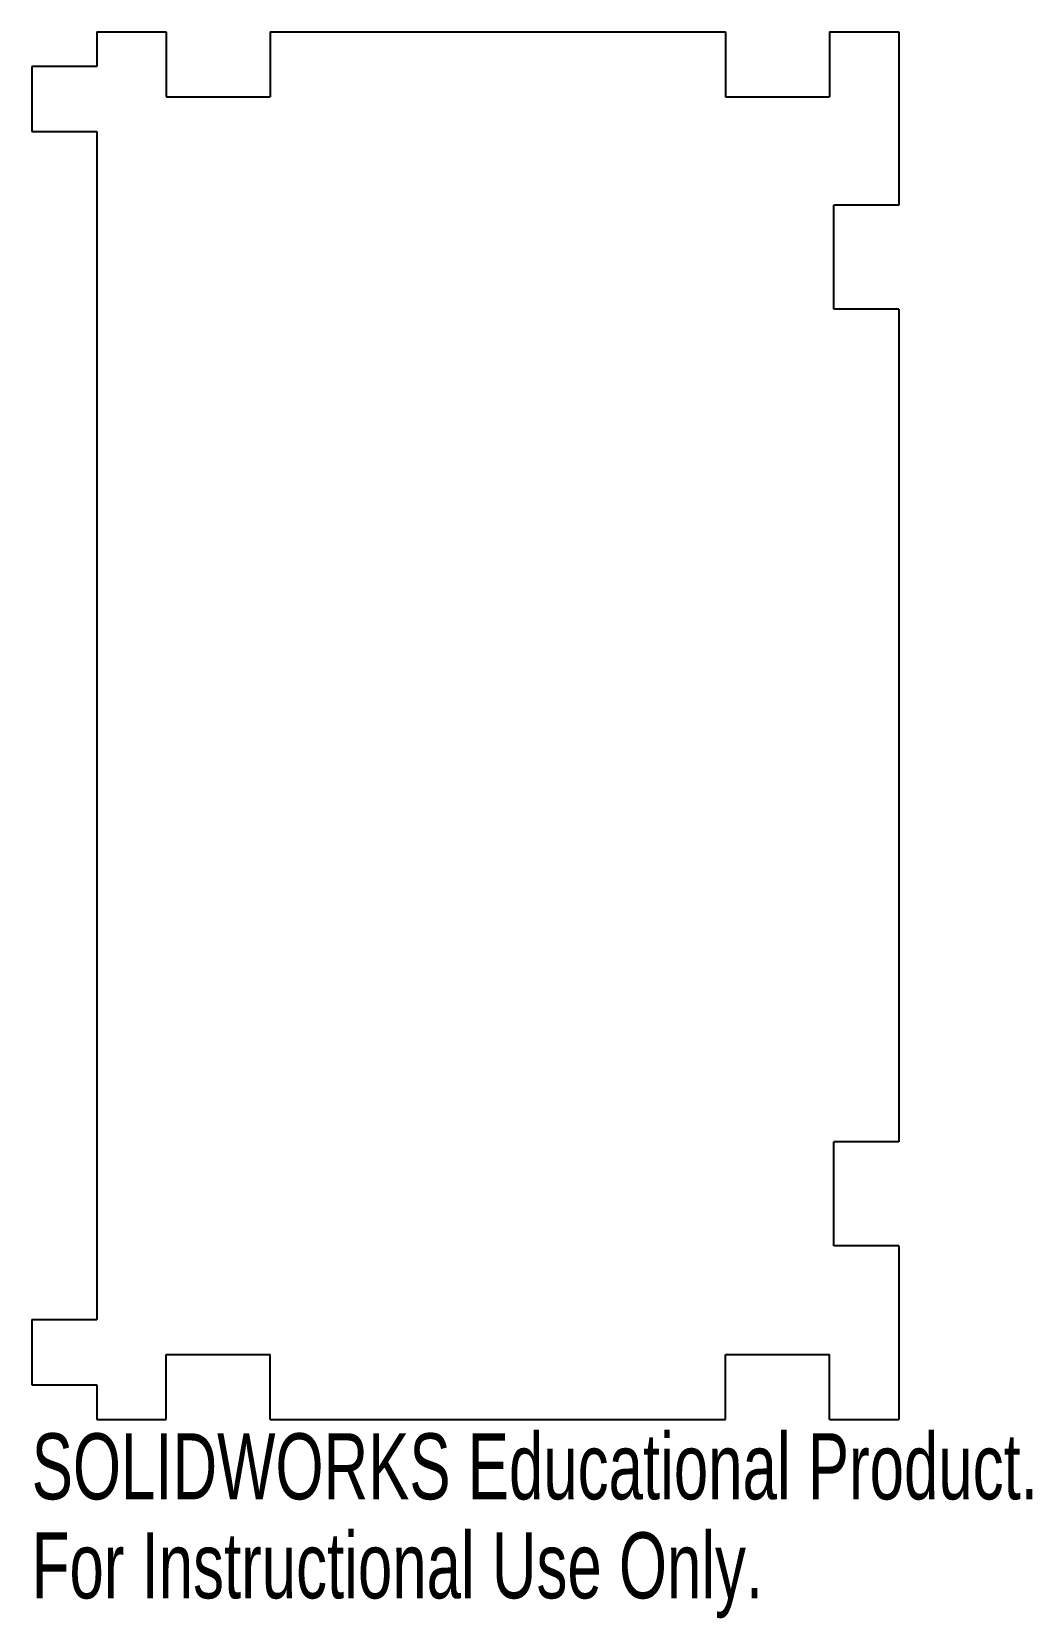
# Model space of a CAD drawing. Header units: millimetres. Extents: x -0.5 to 6.9, y -11.6 to 0.
import ezdxf

# ---------------------------------------------------------------- set-up
doc = ezdxf.new("R2010")
doc.units = ezdxf.units.MM
doc.styles.add('SLDTEXTSTYLE0', font='TXT', dxfattribs={"width": 0.7})

msp = doc.modelspace()

# ---------------------------------------------------------------- linework, layer by layer
at = {"color": 7, "linetype": 'Continuous', "lineweight": 25}
for p, q in [((0, 0), (0.508, 0)), ((0, 0), (0, -0.254)), ((0.508, 0), (0.508, -0.47625)), ((1.27, 0), (4.60375, 0)), ((1.27, 0), (1.27, -0.47625)), ((4.60375, 0), (4.60375, -0.47625)), ((5.36575, 0), (5.87375, 0)), ((5.36575, 0), (5.36575, -0.47625)), ((5.87375, 0), (5.87375, -1.27)), ((0, -0.254), (-0.47625, -0.254)), ((-0.47625, -0.254), (-0.47625, -0.73025)), ((0.508, -0.47625), (1.27, -0.47625)), ((4.60375, -0.47625), (5.36575, -0.47625)), ((-0.47625, -0.73025), (0, -0.73025)), ((0, -0.73025), (0, -9.42975)), ((5.3975, -2.032), (5.3975, -1.27)), ((5.87375, -1.27), (5.3975, -1.27)), ((5.87375, -2.032), (5.3975, -2.032)), ((5.87375, -2.032), (5.87375, -8.128)), ((5.3975, -8.89), (5.3975, -8.128)), ((5.87375, -8.128), (5.3975, -8.128)), ((5.87375, -8.89), (5.3975, -8.89)), ((5.87375, -8.89), (5.87375, -10.16)), ((-0.47625, -9.42975), (-0.47625, -9.906)), ((-0.47625, -9.42975), (0, -9.42975)), ((0.508, -10.16), (0.508, -9.68375)), ((0.508, -9.68375), (1.27, -9.68375)), ((1.27, -10.16), (1.27, -9.68375)), ((4.60375, -10.16), (4.60375, -9.68375)), ((4.60375, -9.68375), (5.36575, -9.68375)), ((5.36575, -10.16), (5.36575, -9.68375)), ((-0.47625, -9.906), (0, -9.906)), ((0, -9.906), (0, -10.16)), ((0, -10.16), (0.508, -10.16)), ((1.27, -10.16), (4.60375, -10.16)), ((5.36575, -10.16), (5.87375, -10.16))]:
    msp.add_line(p, q, dxfattribs=at)

# ---------------------------------------------------------------- texts
at = {"color": 7, "linetype": 'Continuous', "char_height": 0.483362, "attachment_point": 1, "style": 'SLDTEXTSTYLE0'}
for s, insert in [('SOLIDWORKS Educational Product.', (-0.47625, -10.26196)), ('For Instructional Use Only.', (-0.47625, -10.987))]:
    msp.add_mtext(s, dxfattribs=dict(at, insert=insert))

doc.saveas('drawing.dxf')
